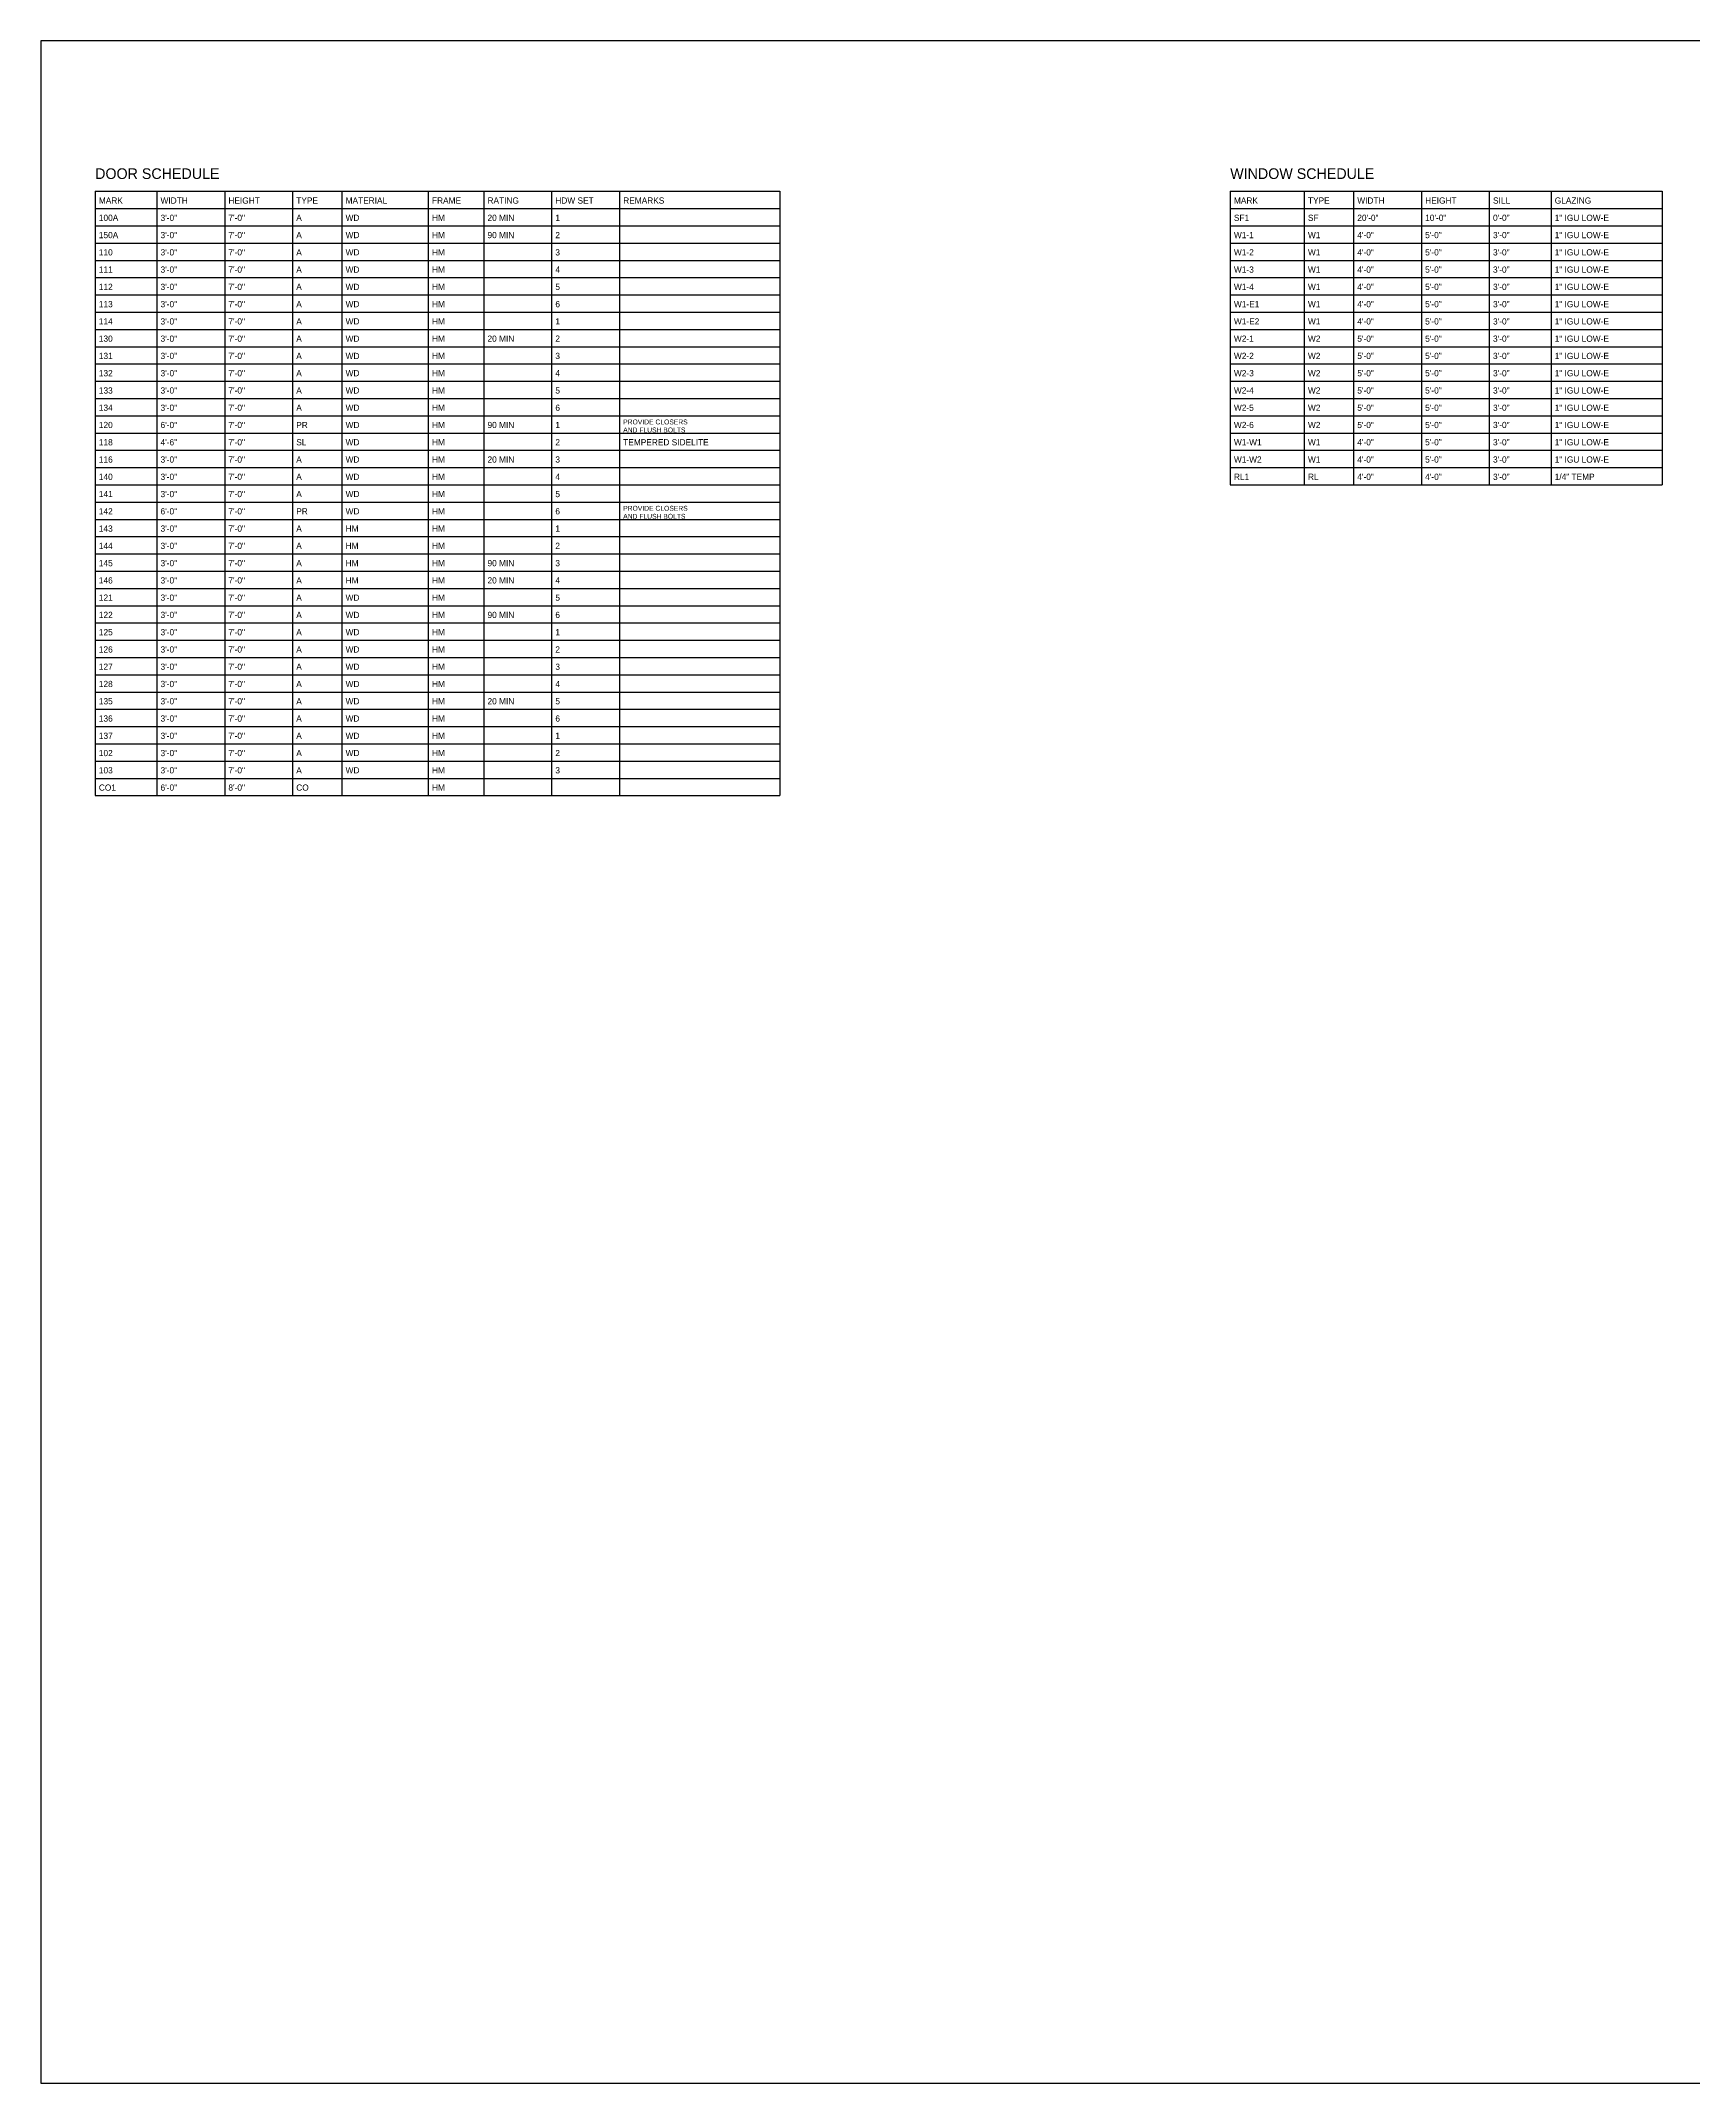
# Model space of a CAD drawing. Header units: inches. Extents: x 0.5 to 35.5, y 0.5 to 23.5.
# Drawn here: x 0.5 to 19.1, y 0.5 to 23.5 of the extents above; entities that cross this region are included whole.
import ezdxf

# ---------------------------------------------------------------- set-up
doc = ezdxf.new("R2010")
doc.units = ezdxf.units.IN
doc.layers.add('A-ANNO-TEXT', color=1, linetype='CONTINUOUS')
doc.layers.add('G-ANNO-TTLB', color=2, linetype='CONTINUOUS')

msp = doc.modelspace()

# ---------------------------------------------------------------- linework, layer by layer
at = {"layer": 'A-ANNO-TEXT'}
for p, q in [((1.11111, 21.80556), (8.81944, 21.80556)), ((1.11111, 21.80556), (1.11111, 15)), ((1.80556, 21.80556), (1.80556, 15)), ((2.56944, 21.80556), (2.56944, 15)), ((3.33333, 21.80556), (3.33333, 15)), ((3.88889, 21.80556), (3.88889, 15)), ((4.86111, 21.80556), (4.86111, 15)), ((5.48611, 21.80556), (5.48611, 15)), ((6.25, 21.80556), (6.25, 15)), ((7.01389, 21.80556), (7.01389, 15)), ((8.81944, 21.80556), (8.81944, 15)), ((13.88889, 21.80556), (18.75, 21.80556)), ((13.88889, 21.80556), (13.88889, 18.5)), ((14.72222, 21.80556), (14.72222, 18.5)), ((15.27778, 21.80556), (15.27778, 18.5)), ((16.04167, 21.80556), (16.04167, 18.5)), ((16.80556, 21.80556), (16.80556, 18.5)), ((17.5, 21.80556), (17.5, 18.5)), ((18.75, 21.80556), (18.75, 18.5)), ((1.11111, 21.61111), (8.81944, 21.61111)), ((1.11111, 21.41667), (8.81944, 21.41667)), ((13.88889, 21.61111), (18.75, 21.61111)), ((13.88889, 21.41667), (18.75, 21.41667)), ((1.11111, 21.22222), (8.81944, 21.22222)), ((13.88889, 21.22222), (18.75, 21.22222)), ((1.11111, 21.02778), (8.81944, 21.02778)), ((13.88889, 21.02778), (18.75, 21.02778)), ((1.11111, 20.83333), (8.81944, 20.83333)), ((13.88889, 20.83333), (18.75, 20.83333)), ((1.11111, 20.63889), (8.81944, 20.63889)), ((13.88889, 20.63889), (18.75, 20.63889)), ((1.11111, 20.44444), (8.81944, 20.44444)), ((1.11111, 20.25), (8.81944, 20.25)), ((13.88889, 20.44444), (18.75, 20.44444)), ((13.88889, 20.25), (18.75, 20.25)), ((1.11111, 20.05556), (8.81944, 20.05556)), ((13.88889, 20.05556), (18.75, 20.05556)), ((1.11111, 19.86111), (8.81944, 19.86111)), ((13.88889, 19.86111), (18.75, 19.86111)), ((1.11111, 19.66667), (8.81944, 19.66667)), ((13.88889, 19.66667), (18.75, 19.66667)), ((1.11111, 19.47222), (8.81944, 19.47222)), ((13.88889, 19.47222), (18.75, 19.47222)), ((1.11111, 19.27778), (8.81944, 19.27778)), ((13.88889, 19.27778), (18.75, 19.27778)), ((1.11111, 19.08333), (8.81944, 19.08333)), ((1.11111, 18.88889), (8.81944, 18.88889)), ((13.88889, 19.08333), (18.75, 19.08333)), ((13.88889, 18.88889), (18.75, 18.88889)), ((1.11111, 18.69444), (8.81944, 18.69444)), ((13.88889, 18.69444), (18.75, 18.69444)), ((1.11111, 18.5), (8.81944, 18.5)), ((13.88889, 18.5), (18.75, 18.5)), ((1.11111, 18.30556), (8.81944, 18.30556)), ((1.11111, 18.11111), (8.81944, 18.11111)), ((1.11111, 17.91667), (8.81944, 17.91667)), ((1.11111, 17.72222), (8.81944, 17.72222)), ((1.11111, 17.52778), (8.81944, 17.52778)), ((1.11111, 17.33333), (8.81944, 17.33333)), ((1.11111, 17.13889), (8.81944, 17.13889)), ((1.11111, 16.94444), (8.81944, 16.94444)), ((1.11111, 16.75), (8.81944, 16.75)), ((1.11111, 16.55556), (8.81944, 16.55556)), ((1.11111, 16.36111), (8.81944, 16.36111)), ((1.11111, 16.16667), (8.81944, 16.16667)), ((1.11111, 15.97222), (8.81944, 15.97222)), ((1.11111, 15.77778), (8.81944, 15.77778)), ((1.11111, 15.58333), (8.81944, 15.58333)), ((1.11111, 15.38889), (8.81944, 15.38889)), ((1.11111, 15.19444), (8.81944, 15.19444)), ((1.11111, 15), (8.81944, 15))]:
    msp.add_line(p, q, dxfattribs=at)
at = {"layer": 'G-ANNO-TTLB'}
for p, q in [((35.5, 23.5), (0.5, 23.5)), ((0.5, 23.5), (0.5, 0.5)), ((0.5, 0.5), (35.5, 0.5))]:
    msp.add_line(p, q, dxfattribs=at)

# ---------------------------------------------------------------- texts
at = {"layer": 'A-ANNO-TEXT'}
for s, height, p in [('DOOR SCHEDULE', 0.12, (1.11111, 21.94444)), ('WINDOW SCHEDULE', 0.12, (13.88889, 21.94444)), ('MARK', 0.07, (1.15278, 21.66667)), ('WIDTH', 0.07, (1.84722, 21.66667)), ('HEIGHT', 0.07, (2.61111, 21.66667)), ('TYPE', 0.07, (3.375, 21.66667)), ('MATERIAL', 0.07, (3.93056, 21.66667)), ('FRAME', 0.07, (4.90278, 21.66667)), ('RATING', 0.07, (5.52778, 21.66667)), ('HDW SET', 0.07, (6.29167, 21.66667)), ('REMARKS', 0.07, (7.05556, 21.66667)), ('MARK', 0.07, (13.93056, 21.66667)), ('TYPE', 0.07, (14.76389, 21.66667)), ('WIDTH', 0.07, (15.31944, 21.66667)), ('HEIGHT', 0.07, (16.08333, 21.66667)), ('SILL', 0.07, (16.84722, 21.66667)), ('GLAZING', 0.07, (17.54167, 21.66667)), ('100A', 0.07, (1.15278, 21.47222)), ('3\'-0"', 0.07, (1.84722, 21.47222)), ('7\'-0"', 0.07, (2.61111, 21.47222)), ('A', 0.07, (3.375, 21.47222)), ('WD', 0.07, (3.93056, 21.47222)), ('HM', 0.07, (4.90278, 21.47222)), ('20 MIN', 0.07, (5.52778, 21.47222)), ('1', 0.07, (6.29167, 21.47222)), ('SF1', 0.07, (13.93056, 21.47222)), ('SF', 0.07, (14.76389, 21.47222)), ('20\'-0"', 0.07, (15.31944, 21.47222)), ('10\'-0"', 0.07, (16.08333, 21.47222)), ('0\'-0"', 0.07, (16.84722, 21.47222)), ('1" IGU LOW-E', 0.07, (17.54167, 21.47222)), ('150A', 0.07, (1.15278, 21.27778)), ('3\'-0"', 0.07, (1.84722, 21.27778)), ('7\'-0"', 0.07, (2.61111, 21.27778)), ('A', 0.07, (3.375, 21.27778)), ('WD', 0.07, (3.93056, 21.27778)), ('HM', 0.07, (4.90278, 21.27778)), ('90 MIN', 0.07, (5.52778, 21.27778)), ('2', 0.07, (6.29167, 21.27778)), ('W1-1', 0.07, (13.93056, 21.27778)), ('W1', 0.07, (14.76389, 21.27778)), ('4\'-0"', 0.07, (15.31944, 21.27778)), ('5\'-0"', 0.07, (16.08333, 21.27778)), ('3\'-0"', 0.07, (16.84722, 21.27778)), ('1" IGU LOW-E', 0.07, (17.54167, 21.27778)), ('110', 0.07, (1.15278, 21.08333)), ('111', 0.07, (1.15278, 20.88889)), ('3\'-0"', 0.07, (1.84722, 21.08333)), ('3\'-0"', 0.07, (1.84722, 20.88889)), ('7\'-0"', 0.07, (2.61111, 21.08333)), ('7\'-0"', 0.07, (2.61111, 20.88889)), ('A', 0.07, (3.375, 21.08333)), ('A', 0.07, (3.375, 20.88889)), ('WD', 0.07, (3.93056, 21.08333)), ('WD', 0.07, (3.93056, 20.88889)), ('HM', 0.07, (4.90278, 21.08333)), ('HM', 0.07, (4.90278, 20.88889)), ('4', 0.07, (6.29167, 20.88889)), ('3', 0.07, (6.29167, 21.08333)), ('W1-2', 0.07, (13.93056, 21.08333)), ('W1-3', 0.07, (13.93056, 20.88889)), ('W1', 0.07, (14.76389, 21.08333)), ('W1', 0.07, (14.76389, 20.88889)), ('4\'-0"', 0.07, (15.31944, 21.08333)), ('4\'-0"', 0.07, (15.31944, 20.88889)), ('5\'-0"', 0.07, (16.08333, 21.08333)), ('5\'-0"', 0.07, (16.08333, 20.88889)), ('3\'-0"', 0.07, (16.84722, 21.08333)), ('3\'-0"', 0.07, (16.84722, 20.88889)), ('1" IGU LOW-E', 0.07, (17.54167, 21.08333)), ('1" IGU LOW-E', 0.07, (17.54167, 20.88889)), ('112', 0.07, (1.15278, 20.69444)), ('3\'-0"', 0.07, (1.84722, 20.69444)), ('7\'-0"', 0.07, (2.61111, 20.69444)), ('A', 0.07, (3.375, 20.69444)), ('WD', 0.07, (3.93056, 20.69444)), ('HM', 0.07, (4.90278, 20.69444)), ('5', 0.07, (6.29167, 20.69444)), ('W1-4', 0.07, (13.93056, 20.69444)), ('W1', 0.07, (14.76389, 20.69444)), ('4\'-0"', 0.07, (15.31944, 20.69444)), ('5\'-0"', 0.07, (16.08333, 20.69444)), ('3\'-0"', 0.07, (16.84722, 20.69444)), ('1" IGU LOW-E', 0.07, (17.54167, 20.69444)), ('113', 0.07, (1.15278, 20.5)), ('3\'-0"', 0.07, (1.84722, 20.5)), ('7\'-0"', 0.07, (2.61111, 20.5)), ('A', 0.07, (3.375, 20.5)), ('WD', 0.07, (3.93056, 20.5)), ('HM', 0.07, (4.90278, 20.5)), ('6', 0.07, (6.29167, 20.5)), ('W1-E1', 0.07, (13.93056, 20.5)), ('W1', 0.07, (14.76389, 20.5)), ('4\'-0"', 0.07, (15.31944, 20.5)), ('5\'-0"', 0.07, (16.08333, 20.5)), ('3\'-0"', 0.07, (16.84722, 20.5)), ('1" IGU LOW-E', 0.07, (17.54167, 20.5)), ('114', 0.07, (1.15278, 20.30556)), ('3\'-0"', 0.07, (1.84722, 20.30556)), ('7\'-0"', 0.07, (2.61111, 20.30556)), ('A', 0.07, (3.375, 20.30556)), ('WD', 0.07, (3.93056, 20.30556)), ('HM', 0.07, (4.90278, 20.30556)), ('1', 0.07, (6.29167, 20.30556)), ('W1-E2', 0.07, (13.93056, 20.30556)), ('W1', 0.07, (14.76389, 20.30556)), ('4\'-0"', 0.07, (15.31944, 20.30556)), ('5\'-0"', 0.07, (16.08333, 20.30556)), ('3\'-0"', 0.07, (16.84722, 20.30556)), ('1" IGU LOW-E', 0.07, (17.54167, 20.30556)), ('130', 0.07, (1.15278, 20.11111)), ('3\'-0"', 0.07, (1.84722, 20.11111)), ('7\'-0"', 0.07, (2.61111, 20.11111)), ('A', 0.07, (3.375, 20.11111)), ('WD', 0.07, (3.93056, 20.11111)), ('HM', 0.07, (4.90278, 20.11111)), ('20 MIN', 0.07, (5.52778, 20.11111)), ('2', 0.07, (6.29167, 20.11111)), ('W2-1', 0.07, (13.93056, 20.11111)), ('W2', 0.07, (14.76389, 20.11111)), ('5\'-0"', 0.07, (15.31944, 20.11111)), ('5\'-0"', 0.07, (16.08333, 20.11111)), ('3\'-0"', 0.07, (16.84722, 20.11111)), ('1" IGU LOW-E', 0.07, (17.54167, 20.11111)), ('131', 0.07, (1.15278, 19.91667)), ('132', 0.07, (1.15278, 19.72222)), ('3\'-0"', 0.07, (1.84722, 19.91667)), ('3\'-0"', 0.07, (1.84722, 19.72222)), ('7\'-0"', 0.07, (2.61111, 19.91667)), ('7\'-0"', 0.07, (2.61111, 19.72222)), ('A', 0.07, (3.375, 19.91667)), ('A', 0.07, (3.375, 19.72222)), ('WD', 0.07, (3.93056, 19.91667)), ('WD', 0.07, (3.93056, 19.72222)), ('HM', 0.07, (4.90278, 19.91667)), ('HM', 0.07, (4.90278, 19.72222)), ('4', 0.07, (6.29167, 19.72222)), ('3', 0.07, (6.29167, 19.91667)), ('W2-2', 0.07, (13.93056, 19.91667)), ('W2-3', 0.07, (13.93056, 19.72222)), ('W2', 0.07, (14.76389, 19.91667)), ('W2', 0.07, (14.76389, 19.72222)), ('5\'-0"', 0.07, (15.31944, 19.91667)), ('5\'-0"', 0.07, (15.31944, 19.72222)), ('5\'-0"', 0.07, (16.08333, 19.91667)), ('5\'-0"', 0.07, (16.08333, 19.72222)), ('3\'-0"', 0.07, (16.84722, 19.91667)), ('3\'-0"', 0.07, (16.84722, 19.72222)), ('1" IGU LOW-E', 0.07, (17.54167, 19.91667)), ('1" IGU LOW-E', 0.07, (17.54167, 19.72222)), ('133', 0.07, (1.15278, 19.52778)), ('3\'-0"', 0.07, (1.84722, 19.52778)), ('7\'-0"', 0.07, (2.61111, 19.52778)), ('A', 0.07, (3.375, 19.52778)), ('WD', 0.07, (3.93056, 19.52778)), ('HM', 0.07, (4.90278, 19.52778)), ('5', 0.07, (6.29167, 19.52778)), ('W2-4', 0.07, (13.93056, 19.52778)), ('W2', 0.07, (14.76389, 19.52778)), ('5\'-0"', 0.07, (15.31944, 19.52778)), ('5\'-0"', 0.07, (16.08333, 19.52778)), ('3\'-0"', 0.07, (16.84722, 19.52778)), ('1" IGU LOW-E', 0.07, (17.54167, 19.52778)), ('134', 0.07, (1.15278, 19.33333)), ('3\'-0"', 0.07, (1.84722, 19.33333)), ('7\'-0"', 0.07, (2.61111, 19.33333)), ('A', 0.07, (3.375, 19.33333)), ('WD', 0.07, (3.93056, 19.33333)), ('HM', 0.07, (4.90278, 19.33333)), ('6', 0.07, (6.29167, 19.33333)), ('W2-5', 0.07, (13.93056, 19.33333)), ('W2', 0.07, (14.76389, 19.33333)), ('5\'-0"', 0.07, (15.31944, 19.33333)), ('5\'-0"', 0.07, (16.08333, 19.33333)), ('3\'-0"', 0.07, (16.84722, 19.33333)), ('1" IGU LOW-E', 0.07, (17.54167, 19.33333)), ('120', 0.07, (1.15278, 19.13889)), ('6\'-0"', 0.07, (1.84722, 19.13889)), ('7\'-0"', 0.07, (2.61111, 19.13889)), ('PR', 0.07, (3.375, 19.13889)), ('WD', 0.07, (3.93056, 19.13889)), ('HM', 0.07, (4.90278, 19.13889)), ('90 MIN', 0.07, (5.52778, 19.13889)), ('1', 0.07, (6.29167, 19.13889)), ('AND FLUSH BOLTS', 0.055, (7.05556, 19.09028)), ('PROVIDE CLOSERS', 0.055, (7.05556, 19.18056)), ('W2-6', 0.07, (13.93056, 19.13889)), ('W2', 0.07, (14.76389, 19.13889)), ('5\'-0"', 0.07, (15.31944, 19.13889)), ('5\'-0"', 0.07, (16.08333, 19.13889)), ('3\'-0"', 0.07, (16.84722, 19.13889)), ('1" IGU LOW-E', 0.07, (17.54167, 19.13889)), ('118', 0.07, (1.15278, 18.94444)), ('4\'-6"', 0.07, (1.84722, 18.94444)), ('7\'-0"', 0.07, (2.61111, 18.94444)), ('SL', 0.07, (3.375, 18.94444)), ('WD', 0.07, (3.93056, 18.94444)), ('HM', 0.07, (4.90278, 18.94444)), ('2', 0.07, (6.29167, 18.94444)), ('TEMPERED SIDELITE', 0.07, (7.05556, 18.94444)), ('W1-W1', 0.07, (13.93056, 18.94444)), ('W1', 0.07, (14.76389, 18.94444)), ('4\'-0"', 0.07, (15.31944, 18.94444)), ('5\'-0"', 0.07, (16.08333, 18.94444)), ('3\'-0"', 0.07, (16.84722, 18.94444)), ('1" IGU LOW-E', 0.07, (17.54167, 18.94444)), ('116', 0.07, (1.15278, 18.75)), ('3\'-0"', 0.07, (1.84722, 18.75)), ('7\'-0"', 0.07, (2.61111, 18.75)), ('A', 0.07, (3.375, 18.75)), ('WD', 0.07, (3.93056, 18.75)), ('HM', 0.07, (4.90278, 18.75)), ('20 MIN', 0.07, (5.52778, 18.75)), ('3', 0.07, (6.29167, 18.75)), ('W1-W2', 0.07, (13.93056, 18.75)), ('W1', 0.07, (14.76389, 18.75)), ('4\'-0"', 0.07, (15.31944, 18.75)), ('5\'-0"', 0.07, (16.08333, 18.75)), ('3\'-0"', 0.07, (16.84722, 18.75)), ('1" IGU LOW-E', 0.07, (17.54167, 18.75)), ('140', 0.07, (1.15278, 18.55556)), ('141', 0.07, (1.15278, 18.36111)), ('3\'-0"', 0.07, (1.84722, 18.55556)), ('3\'-0"', 0.07, (1.84722, 18.36111)), ('7\'-0"', 0.07, (2.61111, 18.55556)), ('7\'-0"', 0.07, (2.61111, 18.36111)), ('A', 0.07, (3.375, 18.55556)), ('A', 0.07, (3.375, 18.36111)), ('WD', 0.07, (3.93056, 18.55556)), ('WD', 0.07, (3.93056, 18.36111)), ('HM', 0.07, (4.90278, 18.55556)), ('HM', 0.07, (4.90278, 18.36111)), ('4', 0.07, (6.29167, 18.55556)), ('5', 0.07, (6.29167, 18.36111)), ('RL1', 0.07, (13.93056, 18.55556)), ('RL', 0.07, (14.76389, 18.55556)), ('4\'-0"', 0.07, (15.31944, 18.55556)), ('4\'-0"', 0.07, (16.08333, 18.55556)), ('3\'-0"', 0.07, (16.84722, 18.55556)), ('1/4" TEMP', 0.07, (17.54167, 18.55556)), ('142', 0.07, (1.15278, 18.16667)), ('6\'-0"', 0.07, (1.84722, 18.16667)), ('7\'-0"', 0.07, (2.61111, 18.16667)), ('PR', 0.07, (3.375, 18.16667)), ('WD', 0.07, (3.93056, 18.16667)), ('HM', 0.07, (4.90278, 18.16667)), ('6', 0.07, (6.29167, 18.16667)), ('AND FLUSH BOLTS', 0.055, (7.05556, 18.11806)), ('PROVIDE CLOSERS', 0.055, (7.05556, 18.20833)), ('143', 0.07, (1.15278, 17.97222)), ('3\'-0"', 0.07, (1.84722, 17.97222)), ('7\'-0"', 0.07, (2.61111, 17.97222)), ('A', 0.07, (3.375, 17.97222)), ('HM', 0.07, (3.93056, 17.97222)), ('HM', 0.07, (4.90278, 17.97222)), ('1', 0.07, (6.29167, 17.97222)), ('144', 0.07, (1.15278, 17.77778)), ('3\'-0"', 0.07, (1.84722, 17.77778)), ('7\'-0"', 0.07, (2.61111, 17.77778)), ('A', 0.07, (3.375, 17.77778)), ('HM', 0.07, (3.93056, 17.77778)), ('HM', 0.07, (4.90278, 17.77778)), ('2', 0.07, (6.29167, 17.77778)), ('145', 0.07, (1.15278, 17.58333)), ('3\'-0"', 0.07, (1.84722, 17.58333)), ('7\'-0"', 0.07, (2.61111, 17.58333)), ('A', 0.07, (3.375, 17.58333)), ('HM', 0.07, (3.93056, 17.58333)), ('HM', 0.07, (4.90278, 17.58333)), ('90 MIN', 0.07, (5.52778, 17.58333)), ('3', 0.07, (6.29167, 17.58333)), ('146', 0.07, (1.15278, 17.38889)), ('121', 0.07, (1.15278, 17.19444)), ('3\'-0"', 0.07, (1.84722, 17.38889)), ('3\'-0"', 0.07, (1.84722, 17.19444)), ('7\'-0"', 0.07, (2.61111, 17.38889)), ('7\'-0"', 0.07, (2.61111, 17.19444)), ('A', 0.07, (3.375, 17.38889)), ('A', 0.07, (3.375, 17.19444)), ('WD', 0.07, (3.93056, 17.19444)), ('HM', 0.07, (3.93056, 17.38889)), ('HM', 0.07, (4.90278, 17.38889)), ('HM', 0.07, (4.90278, 17.19444)), ('20 MIN', 0.07, (5.52778, 17.38889)), ('4', 0.07, (6.29167, 17.38889)), ('5', 0.07, (6.29167, 17.19444)), ('122', 0.07, (1.15278, 17)), ('3\'-0"', 0.07, (1.84722, 17)), ('7\'-0"', 0.07, (2.61111, 17)), ('A', 0.07, (3.375, 17)), ('WD', 0.07, (3.93056, 17)), ('HM', 0.07, (4.90278, 17)), ('90 MIN', 0.07, (5.52778, 17)), ('6', 0.07, (6.29167, 17)), ('125', 0.07, (1.15278, 16.80556)), ('3\'-0"', 0.07, (1.84722, 16.80556)), ('7\'-0"', 0.07, (2.61111, 16.80556)), ('A', 0.07, (3.375, 16.80556)), ('WD', 0.07, (3.93056, 16.80556)), ('HM', 0.07, (4.90278, 16.80556)), ('1', 0.07, (6.29167, 16.80556)), ('126', 0.07, (1.15278, 16.61111)), ('3\'-0"', 0.07, (1.84722, 16.61111)), ('7\'-0"', 0.07, (2.61111, 16.61111)), ('A', 0.07, (3.375, 16.61111)), ('WD', 0.07, (3.93056, 16.61111)), ('HM', 0.07, (4.90278, 16.61111)), ('2', 0.07, (6.29167, 16.61111)), ('127', 0.07, (1.15278, 16.41667)), ('3\'-0"', 0.07, (1.84722, 16.41667)), ('7\'-0"', 0.07, (2.61111, 16.41667)), ('A', 0.07, (3.375, 16.41667)), ('WD', 0.07, (3.93056, 16.41667)), ('HM', 0.07, (4.90278, 16.41667)), ('3', 0.07, (6.29167, 16.41667)), ('128', 0.07, (1.15278, 16.22222)), ('3\'-0"', 0.07, (1.84722, 16.22222)), ('7\'-0"', 0.07, (2.61111, 16.22222)), ('A', 0.07, (3.375, 16.22222)), ('WD', 0.07, (3.93056, 16.22222)), ('HM', 0.07, (4.90278, 16.22222)), ('4', 0.07, (6.29167, 16.22222)), ('135', 0.07, (1.15278, 16.02778)), ('136', 0.07, (1.15278, 15.83333)), ('3\'-0"', 0.07, (1.84722, 16.02778)), ('3\'-0"', 0.07, (1.84722, 15.83333)), ('7\'-0"', 0.07, (2.61111, 16.02778)), ('7\'-0"', 0.07, (2.61111, 15.83333)), ('A', 0.07, (3.375, 16.02778)), ('A', 0.07, (3.375, 15.83333)), ('WD', 0.07, (3.93056, 16.02778)), ('WD', 0.07, (3.93056, 15.83333)), ('HM', 0.07, (4.90278, 16.02778)), ('HM', 0.07, (4.90278, 15.83333)), ('20 MIN', 0.07, (5.52778, 16.02778)), ('5', 0.07, (6.29167, 16.02778)), ('6', 0.07, (6.29167, 15.83333)), ('137', 0.07, (1.15278, 15.63889)), ('3\'-0"', 0.07, (1.84722, 15.63889)), ('7\'-0"', 0.07, (2.61111, 15.63889)), ('A', 0.07, (3.375, 15.63889)), ('WD', 0.07, (3.93056, 15.63889)), ('HM', 0.07, (4.90278, 15.63889)), ('1', 0.07, (6.29167, 15.63889)), ('102', 0.07, (1.15278, 15.44444)), ('3\'-0"', 0.07, (1.84722, 15.44444)), ('7\'-0"', 0.07, (2.61111, 15.44444)), ('A', 0.07, (3.375, 15.44444)), ('WD', 0.07, (3.93056, 15.44444)), ('HM', 0.07, (4.90278, 15.44444)), ('2', 0.07, (6.29167, 15.44444)), ('103', 0.07, (1.15278, 15.25)), ('3\'-0"', 0.07, (1.84722, 15.25)), ('7\'-0"', 0.07, (2.61111, 15.25)), ('A', 0.07, (3.375, 15.25)), ('WD', 0.07, (3.93056, 15.25)), ('HM', 0.07, (4.90278, 15.25)), ('3', 0.07, (6.29167, 15.25)), ('CO1', 0.07, (1.15278, 15.05556)), ('6\'-0"', 0.07, (1.84722, 15.05556)), ('8\'-0"', 0.07, (2.61111, 15.05556)), ('CO', 0.07, (3.375, 15.05556)), ('HM', 0.07, (4.90278, 15.05556))]:
    msp.add_text(s, height=height, dxfattribs=at).set_placement(p)

doc.saveas('drawing.dxf')
